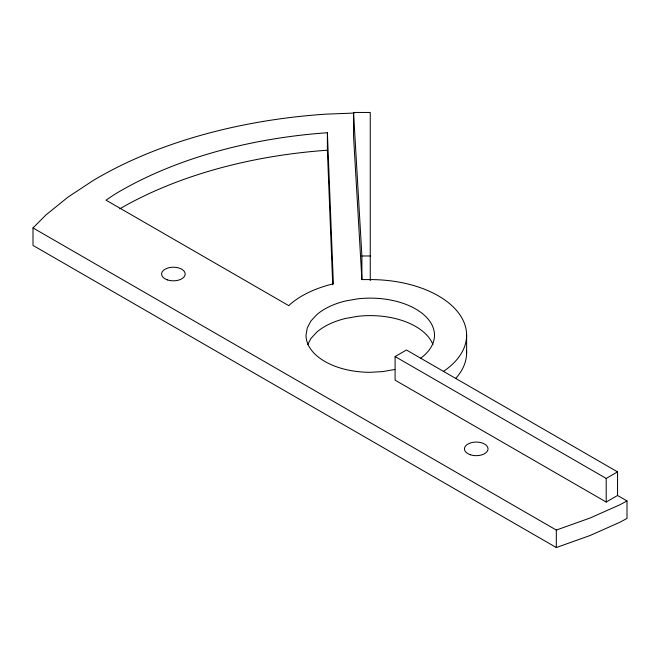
<?xml version="1.0" encoding="UTF-8"?>
<svg xmlns="http://www.w3.org/2000/svg" width="660" height="660" viewBox="0 0 660 660"><rect width="100%" height="100%" fill="white"/><g stroke="black" fill="none" stroke-linecap="round" stroke-linejoin="round"><path stroke-width="0.99" d="M307.7 344.594L310.901 338.506L316.833 332.096A64.243 37.092 0 0 1 345.667 318.433L357.72 316.322A64.243 37.092 0 0 1 432.935 344.578M617.554 495.478L617.554 471.875L406.461 349.998L395.101 356.557L395.101 380.16L606.193 502.037L617.554 495.478L627 500.932L627 518.422L619.996 522.217L590.015 535.532L556.314 547.544L33 245.413L33 227.931L46.027 214.863L68.021 197.093L92.928 180.658A385.457 222.544 0 0 1 325.718 114.163L354.346 113.058M395.101 356.557L606.193 478.434L617.554 471.875M627 500.932L619.996 504.727L590.015 518.042L556.314 530.062L556.314 547.544M394.837 369.484L382.784 371.596L370.252 372.306A64.243 37.092 0 0 1 306.009 335.214L307.246 327.979L310.901 321.024L316.833 314.614A64.243 37.092 0 0 1 345.667 300.952L357.72 298.84A64.243 37.092 0 0 1 425.023 315.835A64.243 37.092 0 0 1 420.709 358.182M443.528 371.349A96.368 55.638 0 0 0 457.768 311.924A96.368 55.638 0 0 0 370.252 279.584L361.894 279.584L353.546 136.059L353.546 112.456L370.252 112.456L370.252 280.599M353.546 112.456L361.894 255.981L370.252 255.981M33 227.931L556.718 530.293M327.385 132.726L333.374 283.816A96.368 55.638 0 0 0 290.128 304.31L288.841 305.695L106.004 200.145L114.617 194.395A353.339 203.998 0 0 1 327.385 132.726L327.385 150.216L332.722 284.856M606.193 478.434L606.193 502.037M466.62 335.214L466.62 352.704M361.894 255.981L361.894 279.584M466.554 350.724A96.368 55.638 0 0 1 455.582 378.56M119.798 208.807A353.339 203.998 0 0 1 327.385 150.216M470.357 454.757A11.781 6.798 0 0 0 488.029 448.866A11.781 6.798 0 0 0 470.357 442.976A11.781 6.798 0 0 0 470.357 454.757M167.516 279.914A11.781 6.798 0 0 0 185.179 274.024A11.781 6.798 0 0 0 167.516 268.133A11.781 6.798 0 0 0 167.516 279.914"/></g></svg>
